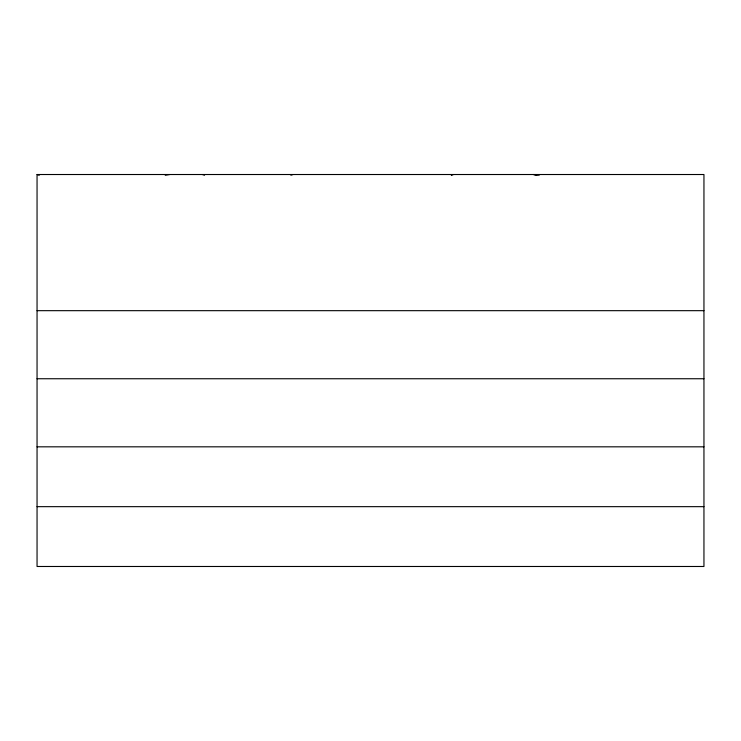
<?xml version="1.0" encoding="UTF-8"?>
<svg xmlns="http://www.w3.org/2000/svg" width="741" height="741" viewBox="0 0 741 741"><rect width="100%" height="100%" fill="white"/><g stroke="black" fill="none" stroke-linecap="round" stroke-linejoin="round"><path stroke-width="1.11" d="M451.325 175.469L453.418 174.515M290.87 175.209L293.065 174.515M165.243 175.256L169.782 174.515M37.05 174.515L703.95 174.515L703.95 566.485L37.05 566.485L37.05 174.515L39.227 175.293M37.05 310.674L703.95 310.674M37.05 378.744L703.95 378.744M37.05 446.823L703.95 446.823M37.05 506.659L703.95 506.659M539.17 175.237L533.446 174.515L536.836 175.284M202.358 174.515L204.562 175.209"/></g></svg>
